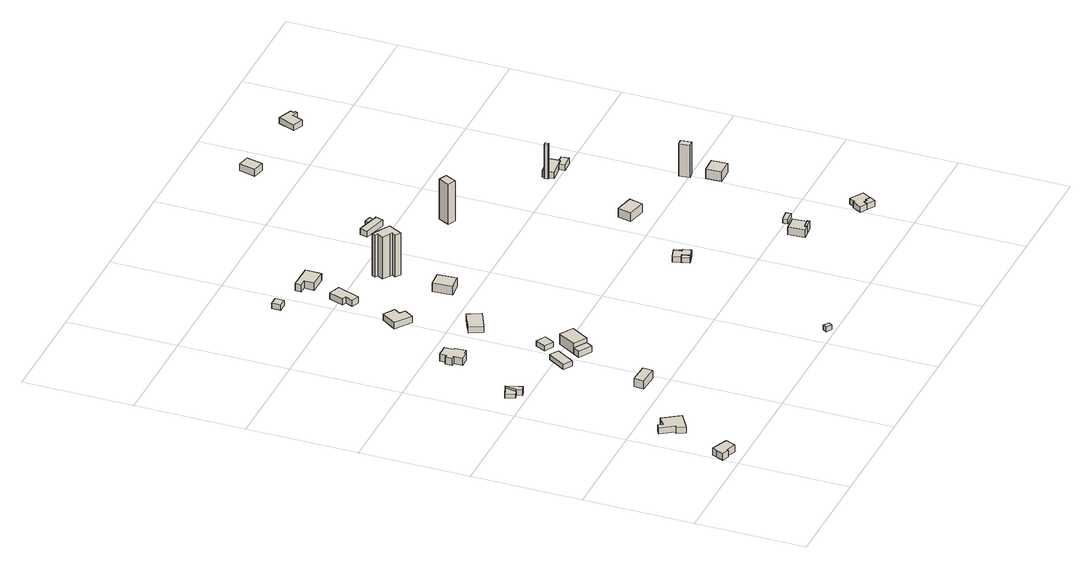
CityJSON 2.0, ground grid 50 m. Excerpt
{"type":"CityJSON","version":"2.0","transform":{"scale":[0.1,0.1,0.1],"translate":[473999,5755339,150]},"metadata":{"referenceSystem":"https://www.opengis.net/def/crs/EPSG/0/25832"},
"CityObjects":{
"building1":{"type":"Building","attributes":{"Gemeindeschluessel":"05711000","BezugspunktDach":"2000","function":"31001_1310","measuredHeight":3.76},"address":[{"country":"Germany"}],"geometry":[{"type":"Solid","lod":"1","boundaries":[[[[0,1,2,3,4,5,6,7]],[[8,9,10,11,12,13,14,15]],[[8,15,7,6]],[[9,8,6,5]],[[10,9,5,4]],[[11,10,4,3]],[[12,11,3,2]],[[13,12,2,1]],[[14,13,1,0]],[[15,14,0,7]]]]}]},
"building2":{"type":"Building","attributes":{"Gemeindeschluessel":"05711000","BezugspunktDach":"2000","function":"31001_1310","measuredHeight":2.93},"address":[{"country":"Germany"}],"geometry":[{"type":"Solid","lod":"1","boundaries":[[[[16,17,18,19,20,21,22,23]],[[24,25,26,27,28,29,30,31]],[[24,31,23,22]],[[25,24,22,21]],[[26,25,21,20]],[[27,26,20,19]],[[28,27,19,18]],[[29,28,18,17]],[[30,29,17,16]],[[31,30,16,23]]]]}]},
"building3":{"type":"Building","attributes":{"Gemeindeschluessel":"05711000","function":"31001_1310"},"address":[{"country":"Germany"}],"children":["building3-1","building3-2"]},
"building3-1":{"type":"BuildingPart","attributes":{"BezugspunktDach":"2000","measuredHeight":2.67},"parents":["building3"],"geometry":[{"type":"Solid","lod":"1","boundaries":[[[[32,33,34,35]],[[36,37,38,39]],[[36,39,35,34]],[[37,36,34,33]],[[38,37,33,32]],[[39,38,32,35]]]]}]},
"building3-2":{"type":"BuildingPart","attributes":{"BezugspunktDach":"2000","measuredHeight":1.95},"parents":["building3"],"geometry":[{"type":"Solid","lod":"1","boundaries":[[[[40,41,42,43]],[[44,45,38,37]],[[44,37,43,42]],[[45,44,42,41]],[[38,45,41,40]],[[37,38,40,43]]]]}]},
"building4":{"type":"Building","attributes":{"Gemeindeschluessel":"05711000","BezugspunktDach":"2000","function":"31001_1310","measuredHeight":4.91},"address":[{"country":"Germany"}],"geometry":[{"type":"Solid","lod":"1","boundaries":[[[[46,47,48,49]],[[50,51,52,53]],[[50,53,49,48]],[[51,50,48,47]],[[52,51,47,46]],[[53,52,46,49]]]]}]},
"building5":{"type":"Building","attributes":{"Gemeindeschluessel":"05711000","BezugspunktDach":"2000","function":"31001_1310","measuredHeight":3.38},"address":[{"country":"Germany"}],"geometry":[{"type":"Solid","lod":"1","boundaries":[[[[54,55,56,57,58,59,60,61,62,63,64,65]],[[66,67,68,69,70,71,72,73,74,75,76,77]],[[66,77,65,64]],[[67,66,64,63]],[[68,67,63,62]],[[69,68,62,61]],[[70,69,61,60]],[[71,70,60,59]],[[72,71,59,58]],[[73,72,58,57]],[[74,73,57,56]],[[75,74,56,55]],[[76,75,55,54]],[[77,76,54,65]]]]}]},
"building6":{"type":"Building","attributes":{"Gemeindeschluessel":"05711000","BezugspunktDach":"2000","function":"31001_9998","measuredHeight":2.47},"address":[{"country":"Germany"}],"geometry":[{"type":"Solid","lod":"1","boundaries":[[[[78,79,80,81]],[[82,83,84,85]],[[82,85,81,80]],[[83,82,80,79]],[[84,83,79,78]],[[85,84,78,81]]]]}]},
"building7":{"type":"Building","attributes":{"Gemeindeschluessel":"05711000","BezugspunktDach":"2000","function":"51009_1610","measuredHeight":2.91},"address":[{"country":"Germany"}],"geometry":[{"type":"Solid","lod":"1","boundaries":[[[[86,87,88,89]],[[90,91,92,93]],[[90,93,89,88]],[[91,90,88,87]],[[92,91,87,86]],[[93,92,86,89]]]]}]},
"building8":{"type":"Building","attributes":{"Gemeindeschluessel":"05711000","BezugspunktDach":"2000","function":"51009_1611","measuredHeight":2.47},"address":[{"country":"Germany"}],"geometry":[{"type":"Solid","lod":"1","boundaries":[[[[94,95,96,97]],[[98,99,100,101]],[[98,101,97,96]],[[99,98,96,95]],[[100,99,95,94]],[[101,100,94,97]]]]}]},
"building9":{"type":"Building","attributes":{"Gemeindeschluessel":"05711000","BezugspunktDach":"2000","function":"31001_1310","measuredHeight":6.74},"address":[{"country":"Germany"}],"geometry":[{"type":"Solid","lod":"1","boundaries":[[[[102,103,104,105]],[[93,92,106,107]],[[93,107,105,104]],[[92,93,104,103]],[[106,92,103,102]],[[107,106,102,105]]]]}]},
"building10":{"type":"Building","attributes":{"Gemeindeschluessel":"05711000","BezugspunktDach":"2000","function":"31001_1310","measuredHeight":2.99},"address":[{"country":"Germany"}],"geometry":[{"type":"Solid","lod":"1","boundaries":[[[[108,109,110,111,112,113]],[[114,115,116,117,118,119]],[[114,119,113,112]],[[115,114,112,111]],[[116,115,111,110]],[[117,116,110,109]],[[118,117,109,108]],[[119,118,108,113]]]]}]},
"building11":{"type":"Building","attributes":{"Gemeindeschluessel":"05711000","BezugspunktDach":"2000","function":"31001_1310","measuredHeight":3.08},"address":[{"country":"Germany"}],"geometry":[{"type":"Solid","lod":"1","boundaries":[[[[120,121,122,123,124,125]],[[126,127,128,129,130,131]],[[126,131,125,124]],[[127,126,124,123]],[[128,127,123,122]],[[129,128,122,121]],[[130,129,121,120]],[[131,130,120,125]]]]}]},
"building12":{"type":"Building","attributes":{"Gemeindeschluessel":"05711000","BezugspunktDach":"2000","function":"31001_9998","measuredHeight":2.82},"address":[{"country":"Germany"}],"geometry":[{"type":"Solid","lod":"1","boundaries":[[[[132,133,134,135]],[[136,137,138,139]],[[136,139,135,134]],[[137,136,134,133]],[[138,137,133,132]],[[139,138,132,135]]]]}]},
"building13":{"type":"Building","attributes":{"Gemeindeschluessel":"05711000","BezugspunktDach":"2000","function":"31001_9998","measuredHeight":2.33},"address":[{"country":"Germany"}],"geometry":[{"type":"Solid","lod":"1","boundaries":[[[[140,141,142,143]],[[144,145,146,147]],[[144,147,143,142]],[[145,144,142,141]],[[146,145,141,140]],[[147,146,140,143]]]]}]},
"building14":{"type":"Building","attributes":{"Gemeindeschluessel":"05711000","BezugspunktDach":"2000","function":"31001_1310","measuredHeight":3},"address":[{"country":"Germany"}],"geometry":[{"type":"Solid","lod":"1","boundaries":[[[[148,149,150,151,152,153]],[[154,155,156,157,158,159]],[[154,159,153,152]],[[155,154,152,151]],[[156,155,151,150]],[[157,156,150,149]],[[158,157,149,148]],[[159,158,148,153]]]]}]},
"building15":{"type":"Building","attributes":{"Gemeindeschluessel":"05711000","BezugspunktDach":"2000","function":"31001_1310","measuredHeight":5.24},"address":[{"country":"Germany"}],"geometry":[{"type":"Solid","lod":"1","boundaries":[[[[160,161,162,163]],[[164,165,166,167]],[[164,167,163,162]],[[165,164,162,161]],[[166,165,161,160]],[[167,166,160,163]]]]}]},
"building16":{"type":"Building","attributes":{"Gemeindeschluessel":"05711000","BezugspunktDach":"2000","function":"31001_1310","measuredHeight":3.41},"address":[{"country":"Germany"}],"geometry":[{"type":"Solid","lod":"1","boundaries":[[[[168,169,170,171,172,173]],[[174,175,176,177,178,179]],[[174,179,173,172]],[[175,174,172,171]],[[176,175,171,170]],[[177,176,170,169]],[[178,177,169,168]],[[179,178,168,173]]]]}]},
"building17":{"type":"Building","attributes":{"Gemeindeschluessel":"05711000","BezugspunktDach":"2000","function":"31001_1310","measuredHeight":23.92},"address":[{"country":"Germany"}],"geometry":[{"type":"Solid","lod":"1","boundaries":[[[[180,181,182,183,184,185,186,187,188,189]],[[190,191,192,193,194,195,196,197,198,199]],[[190,199,189,188]],[[191,190,188,187]],[[192,191,187,186]],[[193,192,186,185]],[[194,193,185,184]],[[195,194,184,183]],[[196,195,183,182]],[[197,196,182,181]],[[198,197,181,180]],[[199,198,180,189]]]]}]},
"building18":{"type":"Building","attributes":{"Gemeindeschluessel":"05711000","BezugspunktDach":"2000","function":"51009_1610","measuredHeight":2.46},"address":[{"country":"Germany"}],"geometry":[{"type":"Solid","lod":"1","boundaries":[[[[200,201,202,203]],[[204,205,206,207]],[[204,207,203,202]],[[205,204,202,201]],[[206,205,201,200]],[[207,206,200,203]]]]}]},
"building19":{"type":"Building","attributes":{"Gemeindeschluessel":"05711000","BezugspunktDach":"2000","function":"31001_1310","measuredHeight":2.9},"address":[{"country":"Germany"}],"geometry":[{"type":"Solid","lod":"1","boundaries":[[[[208,209,210,211,212,213,214,215]],[[216,217,218,219,220,221,222,223]],[[216,223,215,214]],[[217,216,214,213]],[[218,217,213,212]],[[219,218,212,211]],[[220,219,211,210]],[[221,220,210,209]],[[222,221,209,208]],[[223,222,208,215]]]]}]},
"building20":{"type":"Building","attributes":{"Gemeindeschluessel":"05711000","BezugspunktDach":"2000","function":"51009_1610","measuredHeight":2.59},"address":[{"country":"Germany"}],"geometry":[{"type":"Solid","lod":"1","boundaries":[[[[224,225,226,227]],[[216,223,228,217]],[[216,217,227,226]],[[223,216,226,225]],[[228,223,225,224]],[[217,228,224,227]]]]}]},
"building21":{"type":"Building","attributes":{"Gemeindeschluessel":"05711000","BezugspunktDach":"2000","function":"31001_1310","measuredHeight":2.87},"address":[{"country":"Germany"}],"geometry":[{"type":"Solid","lod":"1","boundaries":[[[[229,230,231,232,233,234]],[[235,236,237,238,239,240]],[[235,240,234,233]],[[236,235,233,232]],[[237,236,232,231]],[[238,237,231,230]],[[239,238,230,229]],[[240,239,229,234]]]]}]},
"building22":{"type":"Building","attributes":{"Gemeindeschluessel":"05711000","BezugspunktDach":"2000","function":"31001_9998","measuredHeight":2.18},"address":[{"country":"Germany"}],"geometry":[{"type":"Solid","lod":"1","boundaries":[[[[241,242,243,244]],[[245,246,247,248]],[[245,248,244,243]],[[246,245,243,242]],[[247,246,242,241]],[[248,247,241,244]]]]}]},
"building23":{"type":"Building","attributes":{"Gemeindeschluessel":"05711000","BezugspunktDach":"2000","function":"51009_1611","measuredHeight":22.06},"address":[{"country":"Germany"}],"geometry":[{"type":"Solid","lod":"1","boundaries":[[[[249,250,251,252]],[[253,254,255,256]],[[253,256,252,251]],[[254,253,251,250]],[[255,254,250,249]],[[256,255,249,252]]]]}]},
"building24":{"type":"Building","attributes":{"Gemeindeschluessel":"05711000","BezugspunktDach":"2000","function":"31001_1310","measuredHeight":4.16},"address":[{"country":"Germany"}],"geometry":[{"type":"Solid","lod":"1","boundaries":[[[[257,258,259,260,261,262,263,264]],[[265,266,267,268,269,270,271,272]],[[265,272,264,263]],[[266,265,263,262]],[[267,266,262,261]],[[268,267,261,260]],[[269,268,260,259]],[[270,269,259,258]],[[271,270,258,257]],[[272,271,257,264]]]]}]},
"building25":{"type":"Building","attributes":{"Gemeindeschluessel":"05711000","BezugspunktDach":"2000","function":"51009_1610","measuredHeight":3.9},"address":[{"country":"Germany"}],"geometry":[{"type":"Solid","lod":"1","boundaries":[[[[273,274,275,276]],[[272,271,269,277]],[[272,277,276,275]],[[271,272,275,274]],[[269,271,274,273]],[[277,269,273,276]]]]}]},
"building26":{"type":"Building","attributes":{"Gemeindeschluessel":"05711000","BezugspunktDach":"2000","function":"31001_1310","measuredHeight":5.3},"address":[{"country":"Germany"}],"geometry":[{"type":"Solid","lod":"1","boundaries":[[[[278,279,280,281]],[[282,283,284,285]],[[282,285,281,280]],[[283,282,280,279]],[[284,283,279,278]],[[285,284,278,281]]]]}]},
"building27":{"type":"Building","attributes":{"Gemeindeschluessel":"05711000","BezugspunktDach":"2000","function":"51009_1611","measuredHeight":2.09},"address":[{"country":"Germany"}],"geometry":[{"type":"Solid","lod":"1","boundaries":[[[[286,287,288,289]],[[290,291,292,293]],[[290,293,289,288]],[[291,290,288,287]],[[292,291,287,286]],[[293,292,286,289]]]]}]},
"building28":{"type":"Building","attributes":{"Gemeindeschluessel":"05711000","BezugspunktDach":"2000","function":"51009_1610","measuredHeight":2.81},"address":[{"country":"Germany"}],"geometry":[{"type":"Solid","lod":"1","boundaries":[[[[294,295,296,297,298,299]],[[300,301,302,303,304,305]],[[300,305,299,298]],[[301,300,298,297]],[[302,301,297,296]],[[303,302,296,295]],[[304,303,295,294]],[[305,304,294,299]]]]}]},
"building29":{"type":"Building","attributes":{"Gemeindeschluessel":"05711000","BezugspunktDach":"2000","function":"31001_1310","measuredHeight":2.71},"address":[{"country":"Germany"}],"geometry":[{"type":"Solid","lod":"1","boundaries":[[[[306,307,308,309,310,311,312,313,314,315]],[[316,302,301,300,305,304,317,318,319,320]],[[316,320,315,314]],[[302,316,314,313]],[[301,302,313,312]],[[300,301,312,311]],[[305,300,311,310]],[[304,305,310,309]],[[317,304,309,308]],[[318,317,308,307]],[[319,318,307,306]],[[320,319,306,315]]]]}]},
"building30":{"type":"Building","attributes":{"Gemeindeschluessel":"05711000","BezugspunktDach":"2000","function":"31001_1310","measuredHeight":3.79},"address":[{"country":"Germany"}],"geometry":[{"type":"Solid","lod":"1","boundaries":[[[[321,322,323,324]],[[325,326,327,328]],[[325,328,324,323]],[[326,325,323,322]],[[327,326,322,321]],[[328,327,321,324]]]]}]},
"building31":{"type":"Building","attributes":{"Gemeindeschluessel":"05711000","BezugspunktDach":"2000","function":"51009_1610","measuredHeight":16.82},"address":[{"country":"Germany"}],"geometry":[{"type":"Solid","lod":"1","boundaries":[[[[329,330,331,332]],[[333,334,335,336]],[[333,336,332,331]],[[334,333,331,330]],[[335,334,330,329]],[[336,335,329,332]]]]}]},
"building32":{"type":"Building","attributes":{"Gemeindeschluessel":"05711000","BezugspunktDach":"2000","function":"31001_1310","measuredHeight":3.14},"address":[{"country":"Germany"}],"geometry":[{"type":"Solid","lod":"1","boundaries":[[[[337,338,339,340,341,342,343,344]],[[345,346,347,348,349,350,351,352]],[[345,352,344,343]],[[346,345,343,342]],[[347,346,342,341]],[[348,347,341,340]],[[349,348,340,339]],[[350,349,339,338]],[[351,350,338,337]],[[352,351,337,344]]]]}]},
"building33":{"type":"Building","attributes":{"Gemeindeschluessel":"05711000","BezugspunktDach":"2000","function":"51009_1611","measuredHeight":15.66},"address":[{"country":"Germany"}],"geometry":[{"type":"Solid","lod":"1","boundaries":[[[[353,354,355,356]],[[357,358,359,360]],[[357,360,356,355]],[[358,357,355,354]],[[359,358,354,353]],[[360,359,353,356]]]]}]},
"building34":{"type":"Building","attributes":{"Gemeindeschluessel":"05711000","BezugspunktDach":"2000","function":"31001_1310","measuredHeight":5.51},"address":[{"country":"Germany"}],"geometry":[{"type":"Solid","lod":"1","boundaries":[[[[361,362,363,364]],[[365,366,367,368]],[[365,368,364,363]],[[366,365,363,362]],[[367,366,362,361]],[[368,367,361,364]]]]}]},
"building35":{"type":"Building","attributes":{"Gemeindeschluessel":"05711000","BezugspunktDach":"2000","function":"51009_1610","measuredHeight":2.79},"address":[{"country":"Germany"}],"geometry":[{"type":"Solid","lod":"1","boundaries":[[[[369,370,371,372,373,374]],[[375,376,377,378,379,380]],[[375,380,374,373]],[[376,375,373,372]],[[377,376,372,371]],[[378,377,371,370]],[[379,378,370,369]],[[380,379,369,374]]]]}]},
"building36":{"type":"Building","attributes":{"Gemeindeschluessel":"05711000","BezugspunktDach":"2000","function":"31001_1310","measuredHeight":2.9},"address":[{"country":"Germany"}],"geometry":[{"type":"Solid","lod":"1","boundaries":[[[[381,382,383,384,385,386,387,388]],[[389,390,391,392,393,394,395,396]],[[389,396,388,387]],[[390,389,387,386]],[[391,390,386,385]],[[392,391,385,384]],[[393,392,384,383]],[[394,393,383,382]],[[395,394,382,381]],[[396,395,381,388]]]]}]}
},
"vertices":[
[101,93,38],[26,125,38],[17,102,38],[3,70,38],[33,58,38],[36,66,38],[82,47,38],[92,70,38],[82,47,5],[36,66,5],[33,58,5],[3,70,5],[17,102,5],[26,125,5],[101,93,5],[92,70,5],
[121,383,39],[109,402,39],[90,389,39],[129,329,39],[118,322,39],[139,287,39],[214,334,39],[162,411,39],[214,334,9],[139,287,9],[118,322,9],[129,329,9],[90,389,9],[109,402,9],[121,383,9],[162,411,9],
[116,1084,69],[104,1032,69],[113,1005,69],[138,1014,69],[113,1005,42],[104,1032,42],[116,1084,42],[138,1014,42],
[116,1084,61],[68,1068,61],[82,1025,61],[104,1032,61],[82,1025,42],[68,1068,42],
[385,616,55],[383,571,55],[472,566,55],[474,611,55],[472,566,15],[383,571,15],[385,616,15],[474,611,15],
[238,1425,74],[239,1394,74],[224,1394,74],[225,1364,74],[240,1364,74],[241,1323,74],[284,1324,74],[284,1332,74],[304,1333,74],[302,1384,74],[294,1384,74],[292,1426,74],[294,1384,40],[302,1384,40],[304,1333,40],[284,1332,40],[284,1324,40],[241,1323,40],[240,1364,40],[225,1364,40],[224,1394,40],[239,1394,40],[238,1425,40],[292,1426,40],
[444,1015,46],[392,935,46],[431,910,46],[482,991,46],[431,910,21],[392,935,21],[444,1015,21],[482,991,21],
[519,938,51],[501,909,51],[560,873,51],[578,903,51],[560,873,22],[501,909,22],[519,938,22],[578,903,22],
[514,1103,50],[491,1057,50],[534,1035,50],[558,1080,50],[534,1035,25],[491,1057,25],[514,1103,25],[558,1080,25],
[567,1019,73],[519,938,73],[578,903,73],[627,983,73],[567,1019,22],[627,983,22],
[554,1430,83],[499,1404,83],[499,1403,83],[464,1386,83],[491,1328,83],[583,1371,83],[491,1328,53],[464,1386,53],[499,1403,53],[499,1404,53],[554,1430,53],[583,1371,53],
[477,1699,70],[496,1727,70],[448,1759,70],[402,1692,70],[474,1641,70],[502,1683,70],[474,1641,39],[402,1692,39],[448,1759,39],[496,1727,39],[477,1699,39],[502,1683,39],
[394,2236,44],[393,2196,44],[433,2195,44],[434,2235,44],[433,2195,19],[393,2196,19],[394,2236,19],[434,2235,19],
[1067,39,48],[1056,21,48],[1081,6,48],[1092,23,48],[1081,6,25],[1056,21,25],[1067,39,25],[1092,23,25],
[535,2033,59],[509,1965,59],[528,1958,59],[514,1923,59],[549,1910,59],[588,2012,59],[549,1910,29],[514,1923,29],[528,1958,29],[509,1965,29],[535,2033,29],[588,2012,29],
[775,1647,96],[707,1643,96],[712,1554,96],[781,1559,96],[712,1554,54],[707,1643,54],[775,1647,54],[781,1559,54],
[548,2192,60],[548,2164,60],[580,2164,60],[579,2119,60],[660,2118,60],[661,2190,60],[660,2118,25],[579,2119,25],[580,2164,25],[548,2164,25],[548,2192,25],[661,2190,25],
[784,1895,257],[736,1921,257],[728,1906,257],[741,1899,257],[725,1870,257],[759,1851,257],[770,1846,257],[759,1827,257],[783,1813,257],[818,1876,257],[783,1813,51],[759,1827,51],[770,1846,51],[759,1851,51],[725,1870,51],[741,1899,51],[728,1906,51],[736,1921,51],[784,1895,51],[818,1876,51],
[1325,772,70],[1307,767,70],[1317,731,70],[1335,736,70],[1317,731,46],[1307,767,46],[1325,772,46],[1335,736,46],
[1297,804,73],[1307,767,73],[1325,772,73],[1335,736,73],[1372,746,73],[1362,783,73],[1351,780,73],[1341,816,73],[1351,780,44],[1362,783,44],[1372,746,44],[1335,736,44],[1325,772,44],[1307,767,44],[1297,804,44],[1341,816,44],
[1352,819,70],[1341,816,70],[1351,780,70],[1362,783,70],[1352,819,44],
[1093,2053,89],[1064,2061,89],[1000,2078,89],[991,2044,89],[1096,2016,89],[1106,2050,89],[1096,2016,60],[991,2044,60],[1000,2078,60],[1064,2061,60],[1093,2053,60],[1106,2050,60],
[1070,2083,85],[1064,2061,85],[1093,2053,85],[1099,2075,85],[1093,2053,63],[1064,2061,63],[1070,2083,63],[1099,2075,63],
[1238,1820,252],[1213,1769,252],[1249,1752,252],[1274,1803,252],[1249,1752,56],[1213,1769,56],[1238,1820,56],[1274,1803,56],
[1712,375,75],[1718,376,75],[1751,379,75],[1745,443,75],[1712,440,75],[1679,437,75],[1685,362,75],[1713,364,75],[1685,362,39],[1679,437,39],[1712,440,39],[1745,443,39],[1751,379,39],[1718,376,39],[1712,375,39],[1713,364,39],
[1751,379,78],[1712,375,78],[1713,364,78],[1752,368,78],[1752,368,39],
[1531,1136,93],[1516,1074,93],[1600,1055,93],[1615,1117,93],[1600,1055,51],[1516,1074,51],[1531,1136,51],[1615,1117,51],
[1796,492,65],[1746,487,65],[1748,465,65],[1798,469,65],[1748,465,44],[1746,487,44],[1796,492,44],[1798,469,44],
[1981,202,66],[2016,181,66],[2031,207,66],[2011,219,66],[2007,211,66],[1992,220,66],[2007,211,38],[2011,219,38],[2031,207,38],[2016,181,38],[1981,202,38],[1992,220,38],
[1979,257,65],[1973,261,65],[1950,220,65],[1981,202,65],[1992,220,65],[2007,211,65],[2011,219,65],[2031,207,65],[2056,249,65],[1996,285,65],[2056,249,38],[1950,220,38],[1973,261,38],[1979,257,38],[1996,285,38],
[1303,2736,75],[1286,2661,75],[1341,2649,75],[1358,2724,75],[1341,2649,42],[1286,2661,42],[1303,2736,42],[1358,2724,42],
[1705,1530,221],[1693,1529,221],[1694,1513,221],[1706,1514,221],[1694,1513,53],[1693,1529,53],[1705,1530,53],[1706,1514,53],
[1803,1501,83],[1803,1507,83],[1799,1551,83],[1703,1543,83],[1705,1530,83],[1706,1514,83],[1708,1492,83],[1779,1498,83],[1708,1492,52],[1706,1514,52],[1705,1530,52],[1703,1543,52],[1799,1551,52],[1803,1507,52],[1803,1501,52],[1779,1498,52],
[1938,1018,214],[1909,1015,214],[1915,966,214],[1944,970,214],[1915,966,57],[1909,1015,57],[1938,1018,57],[1944,970,57],
[2006,907,101],[1935,904,101],[1938,833,101],[2009,835,101],[1938,833,56],[1935,904,56],[2006,907,56],[2009,835,56],
[1833,1509,81],[1803,1507,81],[1803,1501,81],[1779,1498,81],[1782,1470,81],[1836,1475,81],[1782,1470,53],[1779,1498,53],[1803,1501,53],[1803,1507,53],[1833,1509,53],[1836,1475,53],
[1724,2660,97],[1730,2675,97],[1666,2701,97],[1636,2625,97],[1683,2606,97],[1702,2655,97],[1729,2645,97],[1733,2656,97],[1729,2645,68],[1702,2655,68],[1683,2606,68],[1636,2625,68],[1666,2701,68],[1730,2675,68],[1724,2660,68],[1733,2656,68]
]}
